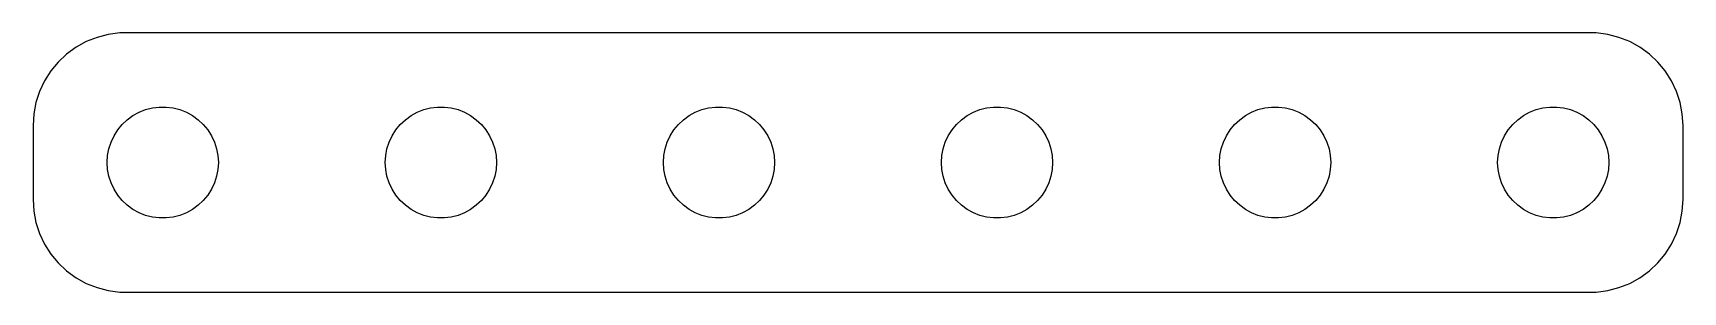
# Model space of a CAD drawing. Header units: metres. Extents: x -22.2 to 22.2, y 20.5 to 27.5.
import ezdxf

# ---------------------------------------------------------------- set-up
doc = ezdxf.new("R2010")
doc.units = ezdxf.units.M

msp = doc.modelspace()

# ---------------------------------------------------------------- linework, layer by layer
for p, q in [((-20.8144, 27.2621), (-21.0896, 27.1108)), ((-20.5225, 27.3776), (-20.8144, 27.2621)), ((-20.2184, 27.4557), (-20.5225, 27.3776)), ((-19.907, 27.4951), (-20.2184, 27.4557)), ((19.907, 27.4951), (-19.907, 27.4951)), ((20.2184, 27.4557), (19.907, 27.4951)), ((20.5225, 27.3776), (20.2184, 27.4557)), ((20.8144, 27.2621), (20.5225, 27.3776)), ((21.0896, 27.1108), (20.8144, 27.2621)), ((-21.5724, 26.7114), (-21.7725, 26.4695)), ((-21.3436, 26.9263), (-21.5724, 26.7114)), ((-21.0896, 27.1108), (-21.3436, 26.9263)), ((21.3436, 26.9263), (21.0896, 27.1108)), ((21.5724, 26.7114), (21.3436, 26.9263)), ((21.7725, 26.4695), (21.5724, 26.7114)), ((-21.7725, 26.4695), (-21.9408, 26.2044)), ((21.9408, 26.2044), (21.7725, 26.4695)), ((-22.0744, 25.9203), (-22.1714, 25.6217)), ((-21.9408, 26.2044), (-22.0744, 25.9203)), ((22.0744, 25.9203), (21.9408, 26.2044)), ((22.1714, 25.6217), (22.0744, 25.9203)), ((-22.1714, 25.6217), (-22.2303, 25.3133)), ((-19.3887, 25.3572), (-19.2135, 25.4266)), ((-19.2135, 25.4266), (-19.0311, 25.4734)), ((-19.0311, 25.4734), (-18.8442, 25.497)), ((-18.8442, 25.497), (-18.6558, 25.497)), ((-18.6558, 25.497), (-18.4689, 25.4734)), ((-18.4689, 25.4734), (-18.2865, 25.4266)), ((-18.2865, 25.4266), (-18.1113, 25.3572)), ((-11.8887, 25.3572), (-11.7135, 25.4266)), ((-11.7135, 25.4266), (-11.5311, 25.4734)), ((-11.5311, 25.4734), (-11.3442, 25.497)), ((-11.3442, 25.497), (-11.1558, 25.497)), ((-11.1558, 25.497), (-10.9689, 25.4734)), ((-10.9689, 25.4734), (-10.7865, 25.4266)), ((-10.7865, 25.4266), (-10.6113, 25.3572)), ((-4.38866, 25.3572), (-4.21352, 25.4266)), ((-4.21352, 25.4266), (-4.03107, 25.4734)), ((-4.03107, 25.4734), (-3.84418, 25.497)), ((-3.84418, 25.497), (-3.65581, 25.497)), ((-3.65581, 25.497), (-3.46892, 25.4734)), ((-3.46892, 25.4734), (-3.28647, 25.4266)), ((-3.28647, 25.4266), (-3.11133, 25.3572)), ((3.11133, 25.3572), (3.28647, 25.4266)), ((3.28647, 25.4266), (3.46892, 25.4734)), ((3.46892, 25.4734), (3.65581, 25.497)), ((3.65581, 25.497), (3.84418, 25.497)), ((3.84418, 25.497), (4.03107, 25.4734)), ((4.03107, 25.4734), (4.21352, 25.4266)), ((4.21352, 25.4266), (4.38866, 25.3572)), ((10.6113, 25.3572), (10.7865, 25.4266)), ((10.7865, 25.4266), (10.9689, 25.4734)), ((10.9689, 25.4734), (11.1558, 25.497)), ((11.1558, 25.497), (11.3442, 25.497)), ((11.3442, 25.497), (11.5311, 25.4734)), ((11.5311, 25.4734), (11.7135, 25.4266)), ((11.7135, 25.4266), (11.8887, 25.3572)), ((18.1113, 25.3572), (18.2865, 25.4266)), ((18.2865, 25.4266), (18.4689, 25.4734)), ((18.4689, 25.4734), (18.6558, 25.497)), ((18.6558, 25.497), (18.8442, 25.497)), ((18.8442, 25.497), (19.0311, 25.4734)), ((19.0311, 25.4734), (19.2135, 25.4266)), ((19.2135, 25.4266), (19.3887, 25.3572)), ((22.2303, 25.3133), (22.1714, 25.6217)), ((-22.2303, 25.3133), (-22.25, 25)), ((-22.25, 25), (-22.25, 23)), ((-19.9635, 24.8817), (-19.8434, 25.0268)), ((-19.8434, 25.0268), (-19.7061, 25.1558)), ((-19.7061, 25.1558), (-19.5537, 25.2665)), ((-19.5537, 25.2665), (-19.3887, 25.3572)), ((-18.1113, 25.3572), (-17.9463, 25.2665)), ((-17.9463, 25.2665), (-17.7939, 25.1558)), ((-17.7939, 25.1558), (-17.6565, 25.0268)), ((-17.6565, 25.0268), (-17.5365, 24.8817)), ((-12.4635, 24.8817), (-12.3434, 25.0268)), ((-12.3434, 25.0268), (-12.2061, 25.1558)), ((-12.2061, 25.1558), (-12.0537, 25.2665)), ((-12.0537, 25.2665), (-11.8887, 25.3572)), ((-10.6113, 25.3572), (-10.4463, 25.2665)), ((-10.4463, 25.2665), (-10.2939, 25.1558)), ((-10.2939, 25.1558), (-10.1565, 25.0268)), ((-10.1565, 25.0268), (-10.0365, 24.8817)), ((-4.96352, 24.8817), (-4.84344, 25.0268)), ((-4.84344, 25.0268), (-4.70613, 25.1558)), ((-4.70613, 25.1558), (-4.55373, 25.2665)), ((-4.55373, 25.2665), (-4.38866, 25.3572)), ((-3.11133, 25.3572), (-2.94626, 25.2665)), ((-2.94626, 25.2665), (-2.79385, 25.1558)), ((-2.79385, 25.1558), (-2.65654, 25.0268)), ((-2.65654, 25.0268), (-2.53647, 24.8817)), ((2.53647, 24.8817), (2.65654, 25.0268)), ((2.65654, 25.0268), (2.79385, 25.1558)), ((2.79385, 25.1558), (2.94626, 25.2665)), ((2.94626, 25.2665), (3.11133, 25.3572)), ((4.38866, 25.3572), (4.55373, 25.2665)), ((4.55373, 25.2665), (4.70613, 25.1558)), ((4.70613, 25.1558), (4.84344, 25.0268)), ((4.84344, 25.0268), (4.96352, 24.8817)), ((10.0365, 24.8817), (10.1565, 25.0268)), ((10.1565, 25.0268), (10.2939, 25.1558)), ((10.2939, 25.1558), (10.4463, 25.2665)), ((10.4463, 25.2665), (10.6113, 25.3572)), ((11.8887, 25.3572), (12.0537, 25.2665)), ((12.0537, 25.2665), (12.2061, 25.1558)), ((12.2061, 25.1558), (12.3434, 25.0268)), ((12.3434, 25.0268), (12.4635, 24.8817)), ((17.5365, 24.8817), (17.6565, 25.0268)), ((17.6565, 25.0268), (17.7939, 25.1558)), ((17.7939, 25.1558), (17.9463, 25.2665)), ((17.9463, 25.2665), (18.1113, 25.3572)), ((19.3887, 25.3572), (19.5537, 25.2665)), ((19.5537, 25.2665), (19.7061, 25.1558)), ((19.7061, 25.1558), (19.8434, 25.0268)), ((19.8434, 25.0268), (19.9635, 24.8817)), ((22.25, 25), (22.2303, 25.3133)), ((22.25, 23), (22.25, 25)), ((-20.2029, 24.373), (-20.1447, 24.5522)), ((-20.1447, 24.5522), (-20.0645, 24.7226)), ((-20.0645, 24.7226), (-19.9635, 24.8817)), ((-17.5365, 24.8817), (-17.4355, 24.7226)), ((-17.4355, 24.7226), (-17.3553, 24.5522)), ((-17.3553, 24.5522), (-17.2971, 24.373)), ((-12.7029, 24.373), (-12.6447, 24.5522)), ((-12.6447, 24.5522), (-12.5645, 24.7226)), ((-12.5645, 24.7226), (-12.4635, 24.8817)), ((-10.0365, 24.8817), (-9.93553, 24.7226)), ((-9.93553, 24.7226), (-9.85533, 24.5522)), ((-9.85533, 24.5522), (-9.79712, 24.373)), ((-5.20287, 24.373), (-5.14465, 24.5522)), ((-5.14465, 24.5522), (-5.06445, 24.7226)), ((-5.06445, 24.7226), (-4.96352, 24.8817)), ((-2.53647, 24.8817), (-2.43553, 24.7226)), ((-2.43553, 24.7226), (-2.35533, 24.5522)), ((-2.35533, 24.5522), (-2.29712, 24.373)), ((2.29712, 24.373), (2.35533, 24.5522)), ((2.35533, 24.5522), (2.43553, 24.7226)), ((2.43553, 24.7226), (2.53647, 24.8817)), ((4.96352, 24.8817), (5.06445, 24.7226)), ((5.06445, 24.7226), (5.14465, 24.5522)), ((5.14465, 24.5522), (5.20287, 24.373)), ((9.79712, 24.373), (9.85533, 24.5522)), ((9.85533, 24.5522), (9.93553, 24.7226)), ((9.93553, 24.7226), (10.0365, 24.8817)), ((12.4635, 24.8817), (12.5645, 24.7226)), ((12.5645, 24.7226), (12.6447, 24.5522)), ((12.6447, 24.5522), (12.7029, 24.373)), ((17.2971, 24.373), (17.3553, 24.5522)), ((17.3553, 24.5522), (17.4355, 24.7226)), ((17.4355, 24.7226), (17.5365, 24.8817)), ((19.9635, 24.8817), (20.0645, 24.7226)), ((20.0645, 24.7226), (20.1447, 24.5522)), ((20.1447, 24.5522), (20.2029, 24.373)), ((-20.25, 24), (-20.2382, 24.188)), ((-20.2382, 24.188), (-20.2029, 24.373)), ((-17.2971, 24.373), (-17.2618, 24.188)), ((-17.2618, 24.188), (-17.25, 24)), ((-12.75, 24), (-12.7382, 24.188)), ((-12.7382, 24.188), (-12.7029, 24.373)), ((-9.79712, 24.373), (-9.76183, 24.188)), ((-9.76183, 24.188), (-9.75, 24)), ((-5.25, 24), (-5.23816, 24.188)), ((-5.23816, 24.188), (-5.20287, 24.373)), ((-2.29712, 24.373), (-2.26183, 24.188)), ((-2.26183, 24.188), (-2.25, 24)), ((2.25, 24), (2.26183, 24.188)), ((2.26183, 24.188), (2.29712, 24.373)), ((5.20287, 24.373), (5.23816, 24.188)), ((5.23816, 24.188), (5.25, 24)), ((9.75, 24), (9.76183, 24.188)), ((9.76183, 24.188), (9.79712, 24.373)), ((12.7029, 24.373), (12.7382, 24.188)), ((12.7382, 24.188), (12.75, 24)), ((17.25, 24), (17.2618, 24.188)), ((17.2618, 24.188), (17.2971, 24.373)), ((20.2029, 24.373), (20.2382, 24.188)), ((20.2382, 24.188), (20.25, 24)), ((-20.2382, 23.812), (-20.25, 24)), ((-20.2029, 23.627), (-20.2382, 23.812)), ((-20.1447, 23.4478), (-20.2029, 23.627)), ((-17.2971, 23.627), (-17.3553, 23.4478)), ((-17.2618, 23.812), (-17.2971, 23.627)), ((-17.25, 24), (-17.2618, 23.812)), ((-12.7382, 23.812), (-12.75, 24)), ((-12.7029, 23.627), (-12.7382, 23.812)), ((-12.6447, 23.4478), (-12.7029, 23.627)), ((-9.79712, 23.627), (-9.85533, 23.4478)), ((-9.76183, 23.812), (-9.79712, 23.627)), ((-9.75, 24), (-9.76183, 23.812)), ((-5.23816, 23.812), (-5.25, 24)), ((-5.20287, 23.627), (-5.23816, 23.812)), ((-5.14465, 23.4478), (-5.20287, 23.627)), ((-2.29712, 23.627), (-2.35533, 23.4478)), ((-2.26183, 23.812), (-2.29712, 23.627)), ((-2.25, 24), (-2.26183, 23.812)), ((2.26183, 23.812), (2.25, 24)), ((2.29712, 23.627), (2.26183, 23.812)), ((2.35533, 23.4478), (2.29712, 23.627)), ((5.20287, 23.627), (5.14465, 23.4478)), ((5.23816, 23.812), (5.20287, 23.627)), ((5.25, 24), (5.23816, 23.812)), ((9.76183, 23.812), (9.75, 24)), ((9.79712, 23.627), (9.76183, 23.812)), ((9.85533, 23.4478), (9.79712, 23.627)), ((12.7029, 23.627), (12.6447, 23.4478)), ((12.7382, 23.812), (12.7029, 23.627)), ((12.75, 24), (12.7382, 23.812)), ((17.2618, 23.812), (17.25, 24)), ((17.2971, 23.627), (17.2618, 23.812)), ((17.3553, 23.4478), (17.2971, 23.627)), ((20.2029, 23.627), (20.1447, 23.4478)), ((20.2382, 23.812), (20.2029, 23.627)), ((20.25, 24), (20.2382, 23.812)), ((-20.0645, 23.2774), (-20.1447, 23.4478)), ((-19.9635, 23.1183), (-20.0645, 23.2774)), ((-17.4355, 23.2774), (-17.5365, 23.1183)), ((-17.3553, 23.4478), (-17.4355, 23.2774)), ((-12.5645, 23.2774), (-12.6447, 23.4478)), ((-12.4635, 23.1183), (-12.5645, 23.2774)), ((-9.93553, 23.2774), (-10.0365, 23.1183)), ((-9.85533, 23.4478), (-9.93553, 23.2774)), ((-5.06445, 23.2774), (-5.14465, 23.4478)), ((-4.96352, 23.1183), (-5.06445, 23.2774)), ((-2.43553, 23.2774), (-2.53647, 23.1183)), ((-2.35533, 23.4478), (-2.43553, 23.2774)), ((2.43553, 23.2774), (2.35533, 23.4478)), ((2.53647, 23.1183), (2.43553, 23.2774)), ((5.06445, 23.2774), (4.96352, 23.1183)), ((5.14465, 23.4478), (5.06445, 23.2774)), ((9.93553, 23.2774), (9.85533, 23.4478)), ((10.0365, 23.1183), (9.93553, 23.2774)), ((12.5645, 23.2774), (12.4635, 23.1183)), ((12.6447, 23.4478), (12.5645, 23.2774)), ((17.4355, 23.2774), (17.3553, 23.4478)), ((17.5365, 23.1183), (17.4355, 23.2774)), ((20.0645, 23.2774), (19.9635, 23.1183)), ((20.1447, 23.4478), (20.0645, 23.2774)), ((-22.25, 23), (-22.2303, 22.6867)), ((-19.8434, 22.9732), (-19.9635, 23.1183)), ((-19.7061, 22.8442), (-19.8434, 22.9732)), ((-19.5537, 22.7335), (-19.7061, 22.8442)), ((-19.3887, 22.6428), (-19.5537, 22.7335)), ((-17.9463, 22.7335), (-18.1113, 22.6428)), ((-17.7939, 22.8442), (-17.9463, 22.7335)), ((-17.6565, 22.9732), (-17.7939, 22.8442)), ((-17.5365, 23.1183), (-17.6565, 22.9732)), ((-12.3434, 22.9732), (-12.4635, 23.1183)), ((-12.2061, 22.8442), (-12.3434, 22.9732)), ((-12.0537, 22.7335), (-12.2061, 22.8442)), ((-11.8887, 22.6428), (-12.0537, 22.7335)), ((-10.4463, 22.7335), (-10.6113, 22.6428)), ((-10.2939, 22.8442), (-10.4463, 22.7335)), ((-10.1565, 22.9732), (-10.2939, 22.8442)), ((-10.0365, 23.1183), (-10.1565, 22.9732)), ((-4.84344, 22.9732), (-4.96352, 23.1183)), ((-4.70613, 22.8442), (-4.84344, 22.9732)), ((-4.55373, 22.7335), (-4.70613, 22.8442)), ((-4.38866, 22.6428), (-4.55373, 22.7335)), ((-2.94626, 22.7335), (-3.11133, 22.6428)), ((-2.79385, 22.8442), (-2.94626, 22.7335)), ((-2.65654, 22.9732), (-2.79385, 22.8442)), ((-2.53647, 23.1183), (-2.65654, 22.9732)), ((2.65654, 22.9732), (2.53647, 23.1183)), ((2.79385, 22.8442), (2.65654, 22.9732)), ((2.94626, 22.7335), (2.79385, 22.8442)), ((3.11133, 22.6428), (2.94626, 22.7335)), ((4.55373, 22.7335), (4.38866, 22.6428)), ((4.70613, 22.8442), (4.55373, 22.7335)), ((4.84344, 22.9732), (4.70613, 22.8442)), ((4.96352, 23.1183), (4.84344, 22.9732)), ((10.1565, 22.9732), (10.0365, 23.1183)), ((10.2939, 22.8442), (10.1565, 22.9732)), ((10.4463, 22.7335), (10.2939, 22.8442)), ((10.6113, 22.6428), (10.4463, 22.7335)), ((12.0537, 22.7335), (11.8887, 22.6428)), ((12.2061, 22.8442), (12.0537, 22.7335)), ((12.3434, 22.9732), (12.2061, 22.8442)), ((12.4635, 23.1183), (12.3434, 22.9732)), ((17.6565, 22.9732), (17.5365, 23.1183)), ((17.7939, 22.8442), (17.6565, 22.9732)), ((17.9463, 22.7335), (17.7939, 22.8442)), ((18.1113, 22.6428), (17.9463, 22.7335)), ((19.5537, 22.7335), (19.3887, 22.6428)), ((19.7061, 22.8442), (19.5537, 22.7335)), ((19.8434, 22.9732), (19.7061, 22.8442)), ((19.9635, 23.1183), (19.8434, 22.9732)), ((22.2303, 22.6867), (22.25, 23)), ((-22.2303, 22.6867), (-22.1714, 22.3783)), ((-22.1714, 22.3783), (-22.0744, 22.0797)), ((-19.2135, 22.5734), (-19.3887, 22.6428)), ((-19.0311, 22.5266), (-19.2135, 22.5734)), ((-18.8442, 22.503), (-19.0311, 22.5266)), ((-18.6558, 22.503), (-18.8442, 22.503)), ((-18.4689, 22.5266), (-18.6558, 22.503)), ((-18.2865, 22.5734), (-18.4689, 22.5266)), ((-18.1113, 22.6428), (-18.2865, 22.5734)), ((-11.7135, 22.5734), (-11.8887, 22.6428)), ((-11.5311, 22.5266), (-11.7135, 22.5734)), ((-11.3442, 22.503), (-11.5311, 22.5266)), ((-11.1558, 22.503), (-11.3442, 22.503)), ((-10.9689, 22.5266), (-11.1558, 22.503)), ((-10.7865, 22.5734), (-10.9689, 22.5266)), ((-10.6113, 22.6428), (-10.7865, 22.5734)), ((-4.21352, 22.5734), (-4.38866, 22.6428)), ((-4.03107, 22.5266), (-4.21352, 22.5734)), ((-3.84418, 22.503), (-4.03107, 22.5266)), ((-3.65581, 22.503), (-3.84418, 22.503)), ((-3.46892, 22.5266), (-3.65581, 22.503)), ((-3.28647, 22.5734), (-3.46892, 22.5266)), ((-3.11133, 22.6428), (-3.28647, 22.5734)), ((3.28647, 22.5734), (3.11133, 22.6428)), ((3.46892, 22.5266), (3.28647, 22.5734)), ((3.65581, 22.503), (3.46892, 22.5266)), ((3.84418, 22.503), (3.65581, 22.503)), ((4.03107, 22.5266), (3.84418, 22.503)), ((4.21352, 22.5734), (4.03107, 22.5266)), ((4.38866, 22.6428), (4.21352, 22.5734)), ((10.7865, 22.5734), (10.6113, 22.6428)), ((10.9689, 22.5266), (10.7865, 22.5734)), ((11.1558, 22.503), (10.9689, 22.5266)), ((11.3442, 22.503), (11.1558, 22.503)), ((11.5311, 22.5266), (11.3442, 22.503)), ((11.7135, 22.5734), (11.5311, 22.5266)), ((11.8887, 22.6428), (11.7135, 22.5734)), ((18.2865, 22.5734), (18.1113, 22.6428)), ((18.4689, 22.5266), (18.2865, 22.5734)), ((18.6558, 22.503), (18.4689, 22.5266)), ((18.8442, 22.503), (18.6558, 22.503)), ((19.0311, 22.5266), (18.8442, 22.503)), ((19.2135, 22.5734), (19.0311, 22.5266)), ((19.3887, 22.6428), (19.2135, 22.5734)), ((22.0744, 22.0797), (22.1714, 22.3783)), ((22.1714, 22.3783), (22.2303, 22.6867)), ((-22.0744, 22.0797), (-21.9408, 21.7956)), ((21.9408, 21.7956), (22.0744, 22.0797)), ((-21.9408, 21.7956), (-21.7725, 21.5305)), ((-21.7725, 21.5305), (-21.5724, 21.2886)), ((21.5724, 21.2886), (21.7725, 21.5305)), ((21.7725, 21.5305), (21.9408, 21.7956)), ((-21.5724, 21.2886), (-21.3436, 21.0737)), ((-21.3436, 21.0737), (-21.0896, 20.8892)), ((21.0896, 20.8892), (21.3436, 21.0737)), ((21.3436, 21.0737), (21.5724, 21.2886)), ((-21.0896, 20.8892), (-20.8144, 20.7379)), ((-20.8144, 20.7379), (-20.5225, 20.6224)), ((-20.5225, 20.6224), (-20.2184, 20.5443)), ((-20.2184, 20.5443), (-19.907, 20.5049)), ((-19.907, 20.5049), (19.907, 20.5049)), ((19.907, 20.5049), (20.2184, 20.5443)), ((20.2184, 20.5443), (20.5225, 20.6224)), ((20.5225, 20.6224), (20.8144, 20.7379)), ((20.8144, 20.7379), (21.0896, 20.8892))]:
    msp.add_line(p, q)

doc.saveas('drawing.dxf')
